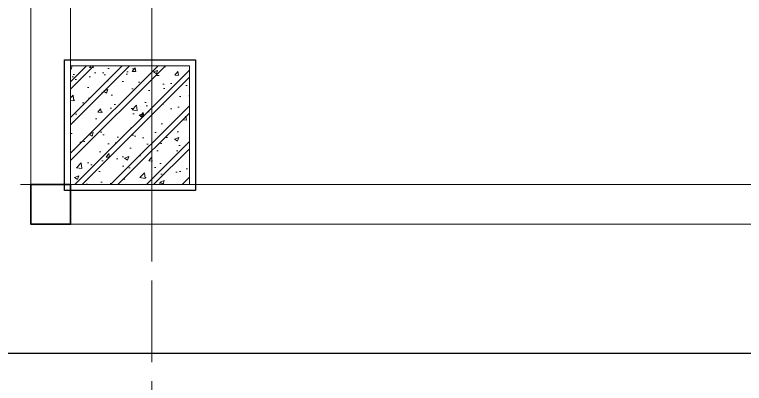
# Model space of a CAD drawing. Header units: millimetres. Extents: x -343543 to 400519, y -115663 to 104219.
# Drawn here: x -173079 to -171238, y -502 to 429 of the extents above; entities that cross this region are included whole.
import ezdxf
from ezdxf.xclip import XClip

# ---------------------------------------------------------------- set-up
doc = ezdxf.new("R2010")
doc.units = ezdxf.units.MM
doc.header["$XCLIPFRAME"] = 0
doc.linetypes.add('XREF MAT BANG TUONG XAY$0$CENTER', pattern=[50.800000000000004, 31.75, -6.35, 6.35, -6.35])
doc.layers.get('0').update_dxf_attribs({"color": 231, "lineweight": 0})
for name, color, linetype, lineweight in [('A-SYMBOLS', 10, 'Continuous', 13), ('XREF MAT BANG TUONG XAY$0$01.Xref _MB T1$0$A-DOOR', 8, 'Continuous', 9), ('XREF MAT BANG TUONG XAY$0$01.Xref _MB T1$0$A-WALL', 8, 'Continuous', 35), ('XREF MAT BANG TUONG XAY$0$A-GRID', 8, 'XREF MAT BANG TUONG XAY$0$CENTER', 15), ('XREF MAT BANG TUONG XAY$0$xref_IKIGAI_Cot$0$A-FNSH', 8, 'Continuous', 9), ('XREF MAT BANG TUONG XAY$0$xref_IKIGAI_Cot$0$A-PATT', 8, 'Continuous', 5)]:
    doc.layers.add(name, color=color, linetype=linetype, lineweight=lineweight)
doc.layers.add('A-TEXT', color=255, linetype='Continuous')
doc.layers.add('XREF MAT BANG TUONG XAY$0$A-FNSH', color=8, linetype='Continuous')

# ---------------------------------------------------------------- blocks, each defined once
blk = doc.blocks.new('XREF MAT BANG TUONG XAY$0$00.xref_IKIGAI_Truc')
at = {"layer": 'XREF MAT BANG TUONG XAY$0$A-GRID', "color": 8, "ltscale": 20}
for points in [[(8600.000000000018, -4179.127106253174), (8600.000000000018, 22924.4354841252)], [(-2907.525181142613, 0), (42750.0013740146, 0)]]:
    blk.add_lwpolyline(points, dxfattribs=at)
blk = doc.blocks.new('XREF MAT BANG TUONG XAY$0$xref_IKIGAI_Cot')
at = {"layer": 'XREF MAT BANG TUONG XAY$0$xref_IKIGAI_Cot$0$A-PATT'}
h = blk.add_hatch(dxfattribs=at)
h.set_pattern_fill('BT-01', color=8, scale=15, pattern_type=2)
h.set_pattern_definition([(49.99999999999999, (8475, 80.00243927907354), (107.589027390113, -9.412820247389266), [11.25, -123.75]), (355, (8475, 80.00243927907354), (-20.81270004195, 112.8288200550018), [9, -99]), (100.4514, (8483.965752, 79.21803827907354), (86.77640725710323, 103.415931309143), [9.5610285, -105.1713168]), (46.18420000000001, (8475, 110.0024392790735), (160.0861572938467, -24.82785214935271), [16.875, -185.625]), (96.6356, (8488.34051175, 107.9334432290735), (140.1994058323055, 146.1176806350663), [14.3415432, -157.75695]), (351.1842, (8475, 110.0024392790735), (140.1992917700441, 146.1177901387987), [13.5, -148.5]), (21, (8490, 102.5024392790735), (89.53605781776925, -60.39283359980082), [11.25, -123.75]), (326.0000000000001, (8490, 102.5024392790735), (36.49729978823726, 108.772506757028), [9, -99]), (71.4514, (8497.46133495, 97.46969837907358), (126.0333942872235, 48.37957450649286), [9.5610285, -105.1713168]), (37.50000000000001, (8475, 80.00243927907354), (1.8239782975936, 49.93407807469672), [0, -97.8, 0, -100.5, 0, -99.375]), (7.499999999999999, (8475, 80.00243927907354), (39.46043061632229, 59.16175678235403), [0, -57.3, 0, -95.55, 0, -37.875]), (327.5, (8441.55, 80.00243927907354), (80.07336542586135, -3.383230760156963), [0, -37.5, 0, -117, 0, -155.25]), (317.5, (8426.55, 80.00243927907354), (87.47792540135794, 15.01574734984766), [0, -48.75, 0, -77.69999999999999, 0, -110.25]), (45, (8475, 80.00243927907354), (-45.07805730064241, 45.07805730064241), []), (45, (8475, 98.37743927907354), (-45.07805730064241, 45.07805730064241), [])])
h.paths.add_polyline_path([(8395, 0.00243927907285979), (8695, 0.002439279073541911), (8695, 300.0024392790735), (8395, 300.0024392790729)])
at = {"layer": 'XREF MAT BANG TUONG XAY$0$A-GRID', "color": 8, "ltscale": 20}
for points in [[(8600.000000000018, -4179.127106253174), (8600.000000000018, 22924.4354841252)], [(-2907.525181142613, 0), (42750.0013740146, 0)]]:
    blk.add_lwpolyline(points, dxfattribs=at)
at = {"layer": 'XREF MAT BANG TUONG XAY$0$xref_IKIGAI_Cot$0$A-FNSH', "color": 8, "elevation": 2.819613635020082e-10}
blk.add_lwpolyline([(8395, 0.00243927907285979), (8695, 0.002439279073541911), (8695, 300.0024392790735), (8395, 300.0024392790729)], close=True, dxfattribs=at)
blk = doc.blocks.new('01.Xref _MB T1')
at = {"color": 8}
blk.add_lwpolyline([(39999.98286495637, 2999.999971648669), (40000.00011983114, 19400.00000088175), (-0.0001133780606323853, 19399.99891031675), (0.000109863918623887, 2999.999971648669), (8394.990727505367, 2999.999903546392), (8394.990727505367, -99.99995756214776), (31605.0109035246, -99.99952292154558), (31605.0109035246, 3000.000348937985)], close=True, dxfattribs=at)
at = {"layer": 'XREF MAT BANG TUONG XAY$0$01.Xref _MB T1$0$A-DOOR', "color": 8, "transparency": 33554687}
for points in [[(8294.990726998953, 1349.999989249009), (8294.990726827124, -99.99988932421184), (19999.99988919019, -99.99999983023736)], [(8394.990727549128, 1349.999989249009), (8394.990726827124, 0.0001106757881643716), (19999.99988919019, 1.697626430541277e-07)]]:
    blk.add_lwpolyline(points, dxfattribs=at)
at = {"layer": 'XREF MAT BANG TUONG XAY$0$01.Xref _MB T1$0$A-WALL', "color": 8}
blk.add_lwpolyline([(8394.990726827124, 0.0001106757881643716), (8294.990726827124, 0.0001106757881643716), (8294.990726827124, -99.99988932421184), (8394.990726827124, -99.99988932421184)], close=True, dxfattribs=at)
at = {"layer": 'XREF MAT BANG TUONG XAY$0$A-FNSH', "color": 8}
blk.add_lwpolyline([(8379.990726827127, 315.0024285280779), (8709.990726827127, 315.0024285280779), (8709.990726827127, -14.99757147191849), (8379.990726827127, -14.99757147191849)], close=True, dxfattribs=at)
at = {"color": 8}
blk.add_blockref('XREF MAT BANG TUONG XAY$0$00.xref_IKIGAI_Truc', (0.000109863918623887, 0), dxfattribs=at)
ref = blk.add_blockref('XREF MAT BANG TUONG XAY$0$xref_IKIGAI_Cot', (-0.009273172880057245, -1.075099498848431e-05), dxfattribs=at)
XClip(ref).set_block_clipping_path([(-1610.3425959282936, -2225.6693134198044), (41829.12952086335, 21555.881957526355)])

msp = doc.modelspace()

# ---------------------------------------------------------------- block references
at = {"layer": 'A-SYMBOLS'}
msp.add_blockref('01.Xref _MB T1', (-181333.0754867629, 2.91038304567337e-11), dxfattribs=at)

# ---------------------------------------------------------------- next in the draw order: linework, layer by layer
at = {"layer": 'A-TEXT'}
msp.add_line((-181358.4654304246, -425.0747251660287), (-170173.5068749466, -425.0747251660287), dxfattribs=at)

doc.saveas('drawing.dxf')
